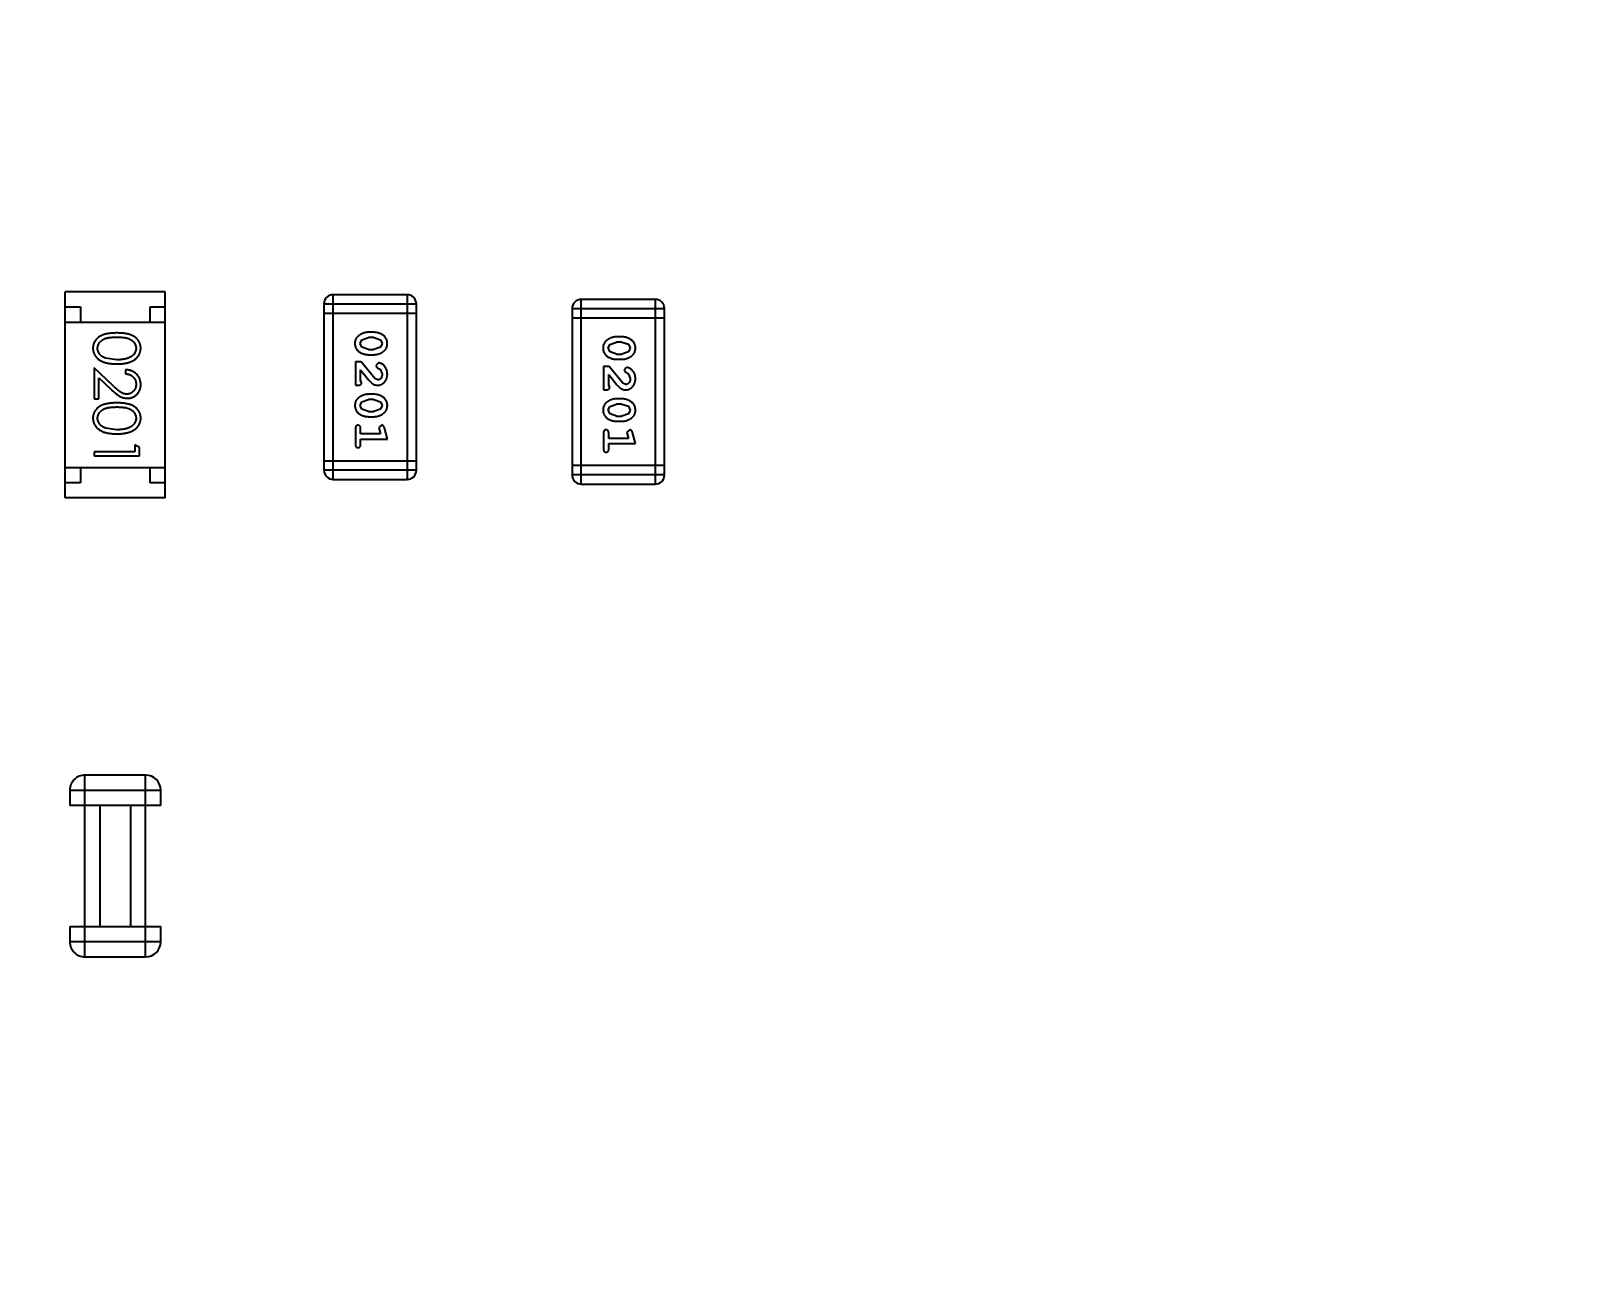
# Model space of a CAD drawing. Header units: millimetres. Extents: x -49 to 153, y -182 to -55.
# Drawn here: x 129.64 to 134.76, y -141.08 to -136.98 of the extents above; entities that cross this region are included whole.
import ezdxf

# ---------------------------------------------------------------- set-up
doc = ezdxf.new("R2010")
doc.units = ezdxf.units.MM
doc.header["$LTSCALE"] = 1.21
doc.header["$MEASUREMENT"] = 0
doc.header["$PDMODE"] = 3
doc.header["$PDSIZE"] = 0.3125
doc.layers.get('0').update_dxf_attribs({"linetype": 'CONTINUOUS'})
doc.layers.get('DEFPOINTS').update_dxf_attribs({"linetype": 'CONTINUOUS'})
doc.layers.add('Dim', color=3, linetype='CONTINUOUS', lineweight=25)
doc.styles.get("Standard").update_dxf_attribs({"font": 'txt', "width": 0.8})
doc.dimstyles.get("Standard").update_dxf_attribs({"dimtxt": 0.15625, "dimasz": 0.1875, "dimexe": 0.125, "dimexo": 0.0625, "dimgap": 0.09, "dimtad": 0, "dimtih": 1, "dimtoh": 1, "dimzin": 4, "dimdsep": 46, "dimtxsty": 'Standard', "dimblk": '_FILLED', "dimblk1": '_FILLED', "dimblk2": '_FILLED', "dimcen": 0.09, "dimazin": 1, "dimtp": 0.01, "dimtm": 0.01, "dimtfac": 1, "dimtofl": 0, "dimtmove": 0, "dimatfit": 3, "dimldrblk": '_FILLED', "dimfxl": 1, "dimtolj": 1, "dimtzin": 4, "dimarcsym": 0})

# ---------------------------------------------------------------- blocks, each defined once
blk = doc.blocks.new('_FILLED')
at = {"color": 0, "linetype": 'ByBlock'}
blk.add_solid([(0, 0), (-1, 0.1667), (-1, -0.1667)], dxfattribs=at)
blk = doc.blocks.new('*D78')
at = {"layer": 'DEFPOINTS', "color": 0}
for p in [(146.8002, -131.0672), (123.0081, -153.3778), (123.0081, -165.0068)]:
    blk.add_point(p, dxfattribs=at)
at = {"layer": 'Dim', "color": 0, "lineweight": -2}
for p, q in [((146.8002, -131.1297), (146.8002, -165.1318)), ((123.0081, -153.4403), (123.0081, -165.1318)), ((124.5081, -165.0068), (133.0142, -165.0068)), ((145.3002, -165.0068), (136.7942, -165.0068))]:
    blk.add_line(p, q, dxfattribs=at)
at = {"layer": 'Dim', "color": 0, "lineweight": -2, "xscale": 1.5, "yscale": 1.5, "zscale": 1.5, "rotation": 180}
blk.add_blockref('_FILLED', (123.0081, -165.0068), dxfattribs=at)
at = {"layer": 'Dim', "color": 0, "lineweight": -2, "xscale": 1.5, "yscale": 1.5, "zscale": 1.5}
blk.add_blockref('_FILLED', (146.8002, -165.0068), dxfattribs=at)
at = {"layer": 'Dim', "color": 0, "insert": (134.9042, -165.0068), "char_height": 1.5, "attachment_point": 5, "line_spacing_factor": 1.5}
blk.add_mtext('\\A1;23.8', dxfattribs=at)
blk = doc.blocks.new('*D80')
at = {"layer": 'DEFPOINTS', "color": 0}
for p in [(95.7094, -126.5744), (123.0081, -126.5744), (150.6978, -126.5744), (95.977, -134.8087), (104.0987, -139.2733)]:
    blk.add_point(p, dxfattribs=at)
at = {"layer": 'Dim', "color": 0, "lineweight": -2}
for p, q in [((95.6469, -126.5744), (94.6256, -126.5744)), ((104.0468, -139.3081), (99.4459, -142.398))]:
    blk.add_line(p, q, dxfattribs=at)
for start, end in [(183.04181, 193.91939), (199.96454, 210.84213)]:
    blk.add_arc((123.0081, -126.5744), 28.2575, start, end, dxfattribs=at)
at = {"layer": 'Dim', "color": 0, "lineweight": -2, "xscale": 1.5, "yscale": 1.5, "zscale": 1.5}
for p, rotation in [((94.7506, -126.5744), 91.52090279416298), ((99.5496, -142.3283), 302.3630280277945)]:
    blk.add_blockref('_FILLED', p, dxfattribs=dict(at, rotation=rotation))
at = {"layer": 'Dim', "color": 0, "insert": (95.977, -134.8087), "char_height": 1.5, "attachment_point": 5, "rotation": 286.942}
blk.add_mtext('\\A1;34%%d', dxfattribs=at)

msp = doc.modelspace()

# ---------------------------------------------------------------- linework, layer by layer
at = {"color": 6, "linetype": 'Continuous'}
for p, q in [((130.0819, -137.8404), (129.7519, -137.8404)), ((129.7519, -138.5204), (129.7519, -137.8404)), ((130.0819, -138.5204), (130.0819, -137.8404)), ((130.6053, -137.8807), (130.9101, -137.8807)), ((130.6053, -137.8807), (130.6054, -138.4294)), ((130.8797, -137.8502), (130.6358, -137.8502)), ((130.6359, -138.4598), (130.6358, -137.8502)), ((130.8797, -137.8502), (130.8797, -138.4598)), ((130.9102, -138.4293), (130.9101, -137.8807)), ((131.698, -137.8654), (131.4542, -137.8654)), ((131.4542, -138.475), (131.4542, -137.8654)), ((131.698, -137.8654), (131.6981, -138.475)), ((129.7519, -137.8904), (129.8019, -137.8904)), ((129.8019, -137.8904), (129.8019, -137.9404)), ((130.0319, -137.8904), (130.0819, -137.8904)), ((130.0319, -137.9404), (130.0319, -137.8904)), ((130.6053, -137.9112), (130.9101, -137.9112)), ((131.4237, -137.8959), (131.7285, -137.8958)), ((131.4237, -137.8959), (131.4238, -138.4445)), ((131.4237, -137.9263), (131.7285, -137.9263)), ((131.7286, -138.4445), (131.7285, -137.8958)), ((129.7519, -137.9404), (130.0819, -137.9404)), ((130.7698, -137.9741), (130.752, -137.9741)), ((130.7247, -138.0112), (130.73, -137.9991)), ((130.7305, -138.0235), (130.7247, -138.0112)), ((130.73, -137.9991), (130.7523, -137.9914)), ((130.7523, -138.0308), (130.7305, -138.0235)), ((130.7695, -137.9914), (130.7523, -137.9914)), ((130.7523, -138.0308), (130.7695, -138.0308)), ((130.7695, -137.9914), (130.7913, -137.9987)), ((130.7918, -138.0232), (130.7695, -138.0308)), ((130.7913, -137.9987), (130.7971, -138.011)), ((130.7971, -138.011), (130.7918, -138.0232)), ((131.5431, -138.0264), (131.5484, -138.0142)), ((131.5489, -138.0386), (131.5431, -138.0264)), ((131.5484, -138.0142), (131.5707, -138.0066)), ((131.5707, -138.0459), (131.5489, -138.0386)), ((131.5881, -137.9893), (131.5704, -137.9893)), ((131.5879, -138.0066), (131.5707, -138.0066)), ((131.5879, -138.0066), (131.6096, -138.0138)), ((131.6102, -138.0383), (131.5879, -138.0459)), ((131.6096, -138.0138), (131.6154, -138.0262)), ((131.6154, -138.0262), (131.6102, -138.0383)), ((129.9222, -138.0649), (129.8845, -138.0592)), ((130.7279, -138.0717), (130.709, -138.0717)), ((130.709, -138.0717), (130.709, -138.1487)), ((130.7728, -138.1267), (130.7279, -138.0717)), ((130.752, -138.0481), (130.7698, -138.0481)), ((130.7851, -138.0748), (130.7766, -138.0836)), ((130.7766, -138.0836), (130.7832, -138.0921)), ((131.5462, -138.0868), (131.5274, -138.0868)), ((131.5274, -138.0868), (131.5274, -138.1639)), ((131.5912, -138.1418), (131.5462, -138.0868)), ((131.5704, -138.0632), (131.5881, -138.0632)), ((131.5707, -138.0459), (131.5879, -138.0459)), ((131.6034, -138.0899), (131.595, -138.0988)), ((129.9093, -138.15), (129.8472, -138.0918)), ((129.8472, -138.0918), (129.8472, -138.1937)), ((129.8626, -138.1239), (129.9026, -138.1614)), ((129.8626, -138.1937), (129.8626, -138.1239)), ((129.951, -138.0976), (129.951, -138.111)), ((130.7263, -138.1346), (130.7263, -138.0984)), ((130.7263, -138.0984), (130.7533, -138.132)), ((130.7294, -138.1401), (130.7263, -138.1346)), ((130.7826, -138.1314), (130.7728, -138.1267)), ((130.7832, -138.0921), (130.7917, -138.0971)), ((130.7917, -138.0971), (130.7971, -138.1119)), ((131.5447, -138.1497), (131.5447, -138.1135)), ((131.5447, -138.1135), (131.5717, -138.1471)), ((131.6009, -138.1466), (131.5912, -138.1418)), ((131.595, -138.0988), (131.6016, -138.1072)), ((131.6016, -138.1072), (131.6101, -138.1122)), ((131.6101, -138.1122), (131.6155, -138.1271)), ((129.8472, -138.1937), (129.8626, -138.1937)), ((130.709, -138.1487), (130.7169, -138.1487)), ((130.7698, -138.1786), (130.752, -138.1786)), ((131.5274, -138.1639), (131.5352, -138.1639)), ((131.5478, -138.1552), (131.5447, -138.1497)), ((131.5882, -138.1938), (131.5704, -138.1938)), ((130.7247, -138.2157), (130.73, -138.2036)), ((130.7305, -138.228), (130.7247, -138.2157)), ((130.73, -138.2036), (130.7523, -138.1959)), ((130.7523, -138.2353), (130.7305, -138.228)), ((130.7695, -138.1959), (130.7523, -138.1959)), ((130.7523, -138.2353), (130.7695, -138.2353)), ((130.7695, -138.1959), (130.7913, -138.2032)), ((130.7918, -138.2277), (130.7695, -138.2353)), ((130.7913, -138.2032), (130.7971, -138.2156)), ((130.7971, -138.2156), (130.7918, -138.2277)), ((131.5431, -138.2309), (131.5484, -138.2187)), ((131.5489, -138.2432), (131.5431, -138.2309)), ((131.5484, -138.2187), (131.5707, -138.2111)), ((131.5707, -138.2504), (131.5489, -138.2432)), ((131.5879, -138.2111), (131.5707, -138.2111)), ((131.5879, -138.2111), (131.6097, -138.2183)), ((131.6102, -138.2428), (131.5879, -138.2504)), ((131.6097, -138.2183), (131.6155, -138.2307)), ((131.6155, -138.2307), (131.6102, -138.2428)), ((129.9222, -138.2956), (129.8845, -138.29)), ((130.709, -138.2919), (130.709, -138.3438)), ((130.7263, -138.3092), (130.7263, -138.2919)), ((130.752, -138.2526), (130.7698, -138.2526)), ((130.7953, -138.2809), (130.7861, -138.2888)), ((130.7861, -138.2888), (130.7871, -138.2942)), ((130.7871, -138.2942), (130.7913, -138.3092)), ((130.8144, -138.3265), (130.8045, -138.2899)), ((131.5704, -138.2677), (131.5882, -138.2677)), ((131.5707, -138.2504), (131.5879, -138.2504)), ((131.6137, -138.296), (131.6045, -138.3039)), ((129.9972, -138.3544), (129.9818, -138.3456)), ((129.9818, -138.3456), (129.9818, -138.3687)), ((130.7913, -138.3092), (130.7263, -138.3092)), ((130.7263, -138.3265), (130.8144, -138.3265)), ((130.7263, -138.3438), (130.7263, -138.3265)), ((131.5274, -138.307), (131.5274, -138.359)), ((131.5447, -138.3243), (131.5447, -138.307)), ((131.6096, -138.3243), (131.5447, -138.3243)), ((131.5447, -138.3416), (131.6328, -138.3416)), ((131.5447, -138.359), (131.5447, -138.3416)), ((131.6045, -138.3039), (131.6055, -138.3093)), ((131.6055, -138.3093), (131.6096, -138.3243)), ((131.6328, -138.3416), (131.6229, -138.3051)), ((129.9818, -138.3687), (129.8472, -138.3687)), ((129.8472, -138.3687), (129.8472, -138.3822)), ((129.8472, -138.3822), (129.9972, -138.3822)), ((129.9972, -138.3822), (129.9972, -138.3544)), ((129.7519, -138.4204), (130.0819, -138.4204)), ((129.8019, -138.4204), (129.8019, -138.4704)), ((130.0319, -138.4704), (130.0319, -138.4204)), ((130.9102, -138.3989), (130.6054, -138.3989)), ((130.9102, -138.4293), (130.6054, -138.4294)), ((131.7286, -138.414), (131.4238, -138.414)), ((131.7286, -138.4445), (131.4238, -138.4445)), ((129.8019, -138.4704), (129.7519, -138.4704)), ((130.0819, -138.4704), (130.0319, -138.4704)), ((130.6359, -138.4598), (130.8797, -138.4598)), ((131.4542, -138.475), (131.6981, -138.475)), ((130.0819, -138.5204), (129.7519, -138.5204)), ((130.0171, -139.4352), (129.8171, -139.4353)), ((129.8171, -140.0353), (129.8171, -139.4353)), ((130.0171, -140.0352), (130.0171, -139.4352)), ((129.7671, -139.4853), (130.0671, -139.4852)), ((129.7671, -139.4853), (129.7671, -139.5353)), ((130.0671, -139.5352), (130.0671, -139.4852)), ((130.0671, -139.5352), (129.7671, -139.5353)), ((129.8671, -139.9352), (129.8671, -139.5352)), ((129.9671, -139.5352), (129.9671, -139.9352)), ((129.7671, -139.9353), (130.0671, -139.9352)), ((129.7671, -139.9353), (129.7671, -139.9853)), ((130.0671, -139.9852), (130.0671, -139.9352)), ((130.0671, -139.9852), (129.7671, -139.9853)), ((129.8171, -140.0353), (130.0171, -140.0352))]:
    msp.add_line(p, q, dxfattribs=at)
at = {"color": 7, "linetype": 'Continuous'}
msp.add_arc((123.0081, -126.5744), 24.48, 100.97933, 79.01595, dxfattribs=at)
at = {"color": 6, "linetype": 'Continuous'}
for centre, radius, start, end in [((130.6358, -137.8807), 0.0305, 90.0045, 180.0045), ((130.8797, -137.8807), 0.0305, 0.0045, 90.0045), ((131.4542, -137.8959), 0.0305, 90.0045, 180.0045), ((131.698, -137.8958), 0.0305, 0.0045, 90.0045), ((130.6359, -138.4294), 0.0305, 180.0045, 270.0045), ((130.8797, -138.4293), 0.0305, 270.0045, 0.0045), ((131.4542, -138.4445), 0.0305, 180.0045, 270.0045), ((131.6981, -138.4445), 0.0305, 270.0045, 0.0045), ((129.8171, -139.4853), 0.05, 90.0045, 180.0045), ((130.0171, -139.4852), 0.05, 0.0045, 90.0045), ((129.8171, -139.9853), 0.05, 180.0045, 270.0045), ((130.0171, -139.9852), 0.05, 270.0045, 0.0045)]:
    msp.add_arc(centre, radius, start, end, dxfattribs=at)
for points, knots in [([(129.9221, -137.9764), (129.9197, -137.9764), (129.9151, -137.9765), (129.9083, -137.9768), (129.902, -137.9773), (129.896, -137.978), (129.8905, -137.9789), (129.8853, -137.9799), (129.8806, -137.9813), (129.8763, -137.9828), (129.8723, -137.9845), (129.8686, -137.9863), (129.8651, -137.9883), (129.8619, -137.9905), (129.8589, -137.9928), (129.8562, -137.9953), (129.8537, -137.998), (129.8515, -138.0007), (129.8496, -138.0037), (129.8479, -138.0067), (129.8465, -138.0098), (129.8454, -138.013), (129.8444, -138.0162), (129.8438, -138.0196), (129.8434, -138.023), (129.8433, -138.0254), (129.8433, -138.0266)], [0, 0, 0, 0, 0.068113, 0.132564, 0.193427, 0.250218, 0.303569, 0.353576, 0.400235, 0.443586, 0.484619, 0.524292, 0.56238, 0.599049, 0.63494, 0.669782, 0.704009, 0.737842, 0.771098, 0.803896, 0.836415, 0.868639, 0.900715, 0.933378, 0.966213, 1, 1, 1, 1]), ([(130.001, -138.0266), (130.001, -138.0254), (130.0009, -138.023), (130.0005, -138.0196), (129.9999, -138.0162), (129.9989, -138.0129), (129.9978, -138.0097), (129.9963, -138.0066), (129.9946, -138.0036), (129.9927, -138.0006), (129.9904, -137.9978), (129.988, -137.9951), (129.9853, -137.9927), (129.9823, -137.9903), (129.9791, -137.9882), (129.9757, -137.9862), (129.972, -137.9843), (129.968, -137.9827), (129.9637, -137.9812), (129.959, -137.9799), (129.9539, -137.9788), (129.9483, -137.9779), (129.9424, -137.9773), (129.936, -137.9768), (129.9292, -137.9765), (129.9245, -137.9764), (129.9221, -137.9764)], [0, 0, 0, 0, 0.033742, 0.066533, 0.099153, 0.13154, 0.164087, 0.196563, 0.229707, 0.263315, 0.297504, 0.331686, 0.366482, 0.4021, 0.438958, 0.476748, 0.515985, 0.556589, 0.599519, 0.645765, 0.695487, 0.748721, 0.805687, 0.866754, 0.931405, 1, 1, 1, 1]), ([(130.752, -137.9741), (130.7509, -137.9741), (130.7488, -137.9742), (130.7456, -137.9745), (130.7425, -137.975), (130.7394, -137.9757), (130.7364, -137.9765), (130.7334, -137.9777), (130.7304, -137.9789), (130.7275, -137.9804), (130.7248, -137.982), (130.7223, -137.9836), (130.72, -137.9853), (130.7178, -137.9869), (130.716, -137.9886), (130.7143, -137.9903), (130.7129, -137.992), (130.7113, -137.9944), (130.7097, -137.9976), (130.7084, -138.0018), (130.7075, -138.0063), (130.7075, -138.0095), (130.7074, -138.0112)], [0, 0, 0, 0, 0.049886, 0.09882, 0.148132, 0.19689, 0.246038, 0.295176, 0.345305, 0.395692, 0.445312, 0.491875, 0.535813, 0.577009, 0.616081, 0.652689, 0.687585, 0.720206, 0.785062, 0.85223, 0.923759, 1, 1, 1, 1]), ([(130.8144, -138.0109), (130.8143, -138.0095), (130.8143, -138.0067), (130.8136, -138.0026), (130.8124, -137.9988), (130.8109, -137.9952), (130.8088, -137.9919), (130.8063, -137.9888), (130.8033, -137.986), (130.7999, -137.9836), (130.7963, -137.9814), (130.7926, -137.9795), (130.7889, -137.9778), (130.7852, -137.9765), (130.7814, -137.9754), (130.7775, -137.9747), (130.7737, -137.9742), (130.7711, -137.9742), (130.7698, -137.9741)], [0, 0, 0, 0, 0.06692, 0.130834, 0.19258, 0.252759, 0.312631, 0.373411, 0.436359, 0.501894, 0.568244, 0.632472, 0.69556, 0.757163, 0.818592, 0.878885, 0.939235, 1, 1, 1, 1]), ([(129.8433, -138.0266), (129.8433, -138.0278), (129.8434, -138.0301), (129.8438, -138.0336), (129.8445, -138.0371), (129.8454, -138.0404), (129.8466, -138.0437), (129.848, -138.0469), (129.8498, -138.05), (129.8518, -138.053), (129.854, -138.0559), (129.8566, -138.0586), (129.8593, -138.0612), (129.8624, -138.0636), (129.8657, -138.0659), (129.8693, -138.0679), (129.8731, -138.0699), (129.8771, -138.0716), (129.8815, -138.0733), (129.8863, -138.0746), (129.8914, -138.0758), (129.8968, -138.0767), (129.9026, -138.0774), (129.9088, -138.078), (129.9153, -138.0783), (129.9198, -138.0783), (129.9221, -138.0783)], [0, 0, 0, 0, 0.033824, 0.067298, 0.10028, 0.133019, 0.165736, 0.198792, 0.232372, 0.266409, 0.301016, 0.336196, 0.371972, 0.408574, 0.446394, 0.485225, 0.525372, 0.567224, 0.611081, 0.65775, 0.70702, 0.759235, 0.814484, 0.873227, 0.934937, 1, 1, 1, 1]), ([(129.8587, -138.027), (129.8588, -138.0254), (129.8589, -138.0221), (129.8603, -138.0172), (129.8623, -138.0124), (129.8647, -138.0087), (129.867, -138.0058), (129.8689, -138.0038), (129.8711, -138.0019), (129.8734, -138.0001), (129.8759, -137.9985), (129.8786, -137.997), (129.8815, -137.9957), (129.8846, -137.9944), (129.888, -137.9933), (129.8918, -137.9924), (129.8959, -137.9916), (129.9005, -137.991), (129.9053, -137.9905), (129.9106, -137.9901), (129.9163, -137.9899), (129.9202, -137.9899), (129.9222, -137.9899)], [0, 0, 0, 0, 0.060034, 0.120278, 0.182348, 0.247919, 0.281641, 0.315701, 0.350322, 0.385703, 0.421819, 0.459196, 0.497866, 0.538301, 0.58121, 0.628183, 0.679403, 0.734699, 0.794074, 0.858416, 0.927049, 1, 1, 1, 1]), ([(129.8845, -138.0592), (129.8834, -138.0588), (129.8814, -138.058), (129.8784, -138.0567), (129.8757, -138.0553), (129.8732, -138.0537), (129.8709, -138.0519), (129.8687, -138.0501), (129.8668, -138.048), (129.8646, -138.0452), (129.8622, -138.0416), (129.8602, -138.0368), (129.8589, -138.032), (129.8588, -138.0287), (129.8587, -138.027)], [0, 0, 0, 0, 0.075949, 0.148549, 0.218996, 0.286119, 0.351826, 0.416074, 0.478265, 0.540325, 0.660405, 0.774606, 0.887187, 1, 1, 1, 1]), ([(129.9221, -138.0783), (129.9244, -138.0783), (129.9289, -138.0783), (129.9355, -138.078), (129.9417, -138.0774), (129.9475, -138.0767), (129.953, -138.0757), (129.9581, -138.0746), (129.9629, -138.0731), (129.9673, -138.0716), (129.9714, -138.0697), (129.9752, -138.0678), (129.9788, -138.0657), (129.9821, -138.0635), (129.9851, -138.061), (129.9879, -138.0585), (129.9904, -138.0558), (129.9926, -138.0529), (129.9946, -138.0499), (129.9963, -138.0468), (129.9978, -138.0436), (129.9989, -138.0404), (129.9999, -138.0371), (130.0005, -138.0336), (130.0009, -138.0301), (130.001, -138.0277), (130.001, -138.0266)], [0, 0, 0, 0, 0.065278, 0.127205, 0.186168, 0.241675, 0.294115, 0.343609, 0.390387, 0.434463, 0.476646, 0.517002, 0.555936, 0.593716, 0.630057, 0.665601, 0.700745, 0.734917, 0.768681, 0.802087, 0.834849, 0.867433, 0.900138, 0.932806, 0.966212, 1, 1, 1, 1]), ([(129.9222, -137.9899), (129.9242, -137.9899), (129.9281, -137.9899), (129.9337, -137.9901), (129.939, -137.9905), (129.9439, -137.991), (129.9485, -137.9916), (129.9526, -137.9924), (129.9563, -137.9933), (129.9598, -137.9944), (129.9629, -137.9957), (129.9658, -137.997), (129.9685, -137.9985), (129.971, -138.0002), (129.9733, -138.0019), (129.9754, -138.0038), (129.9774, -138.0058), (129.9796, -138.0087), (129.982, -138.0124), (129.9841, -138.0171), (129.9854, -138.022), (129.9855, -138.0253), (129.9856, -138.027)], [0, 0, 0, 0, 0.073302, 0.142286, 0.206253, 0.266017, 0.321612, 0.372532, 0.419497, 0.462398, 0.502825, 0.541489, 0.579034, 0.615143, 0.650298, 0.684912, 0.718701, 0.752189, 0.817245, 0.879117, 0.939613, 1, 1, 1, 1]), ([(129.9856, -138.027), (129.9855, -138.0286), (129.9854, -138.0319), (129.9841, -138.0368), (129.982, -138.0414), (129.9796, -138.0452), (129.9774, -138.0481), (129.9753, -138.0501), (129.9731, -138.0521), (129.9706, -138.0539), (129.9679, -138.0556), (129.965, -138.0571), (129.9618, -138.0586), (129.9584, -138.0599), (129.9547, -138.061), (129.9508, -138.0621), (129.9466, -138.0629), (129.9422, -138.0637), (129.9376, -138.0642), (129.9327, -138.0646), (129.9275, -138.0648), (129.924, -138.0648), (129.9222, -138.0649)], [0, 0, 0, 0, 0.059689, 0.119507, 0.181075, 0.246162, 0.279894, 0.314468, 0.350403, 0.387474, 0.426147, 0.466624, 0.508745, 0.553328, 0.600058, 0.649177, 0.700552, 0.754894, 0.811825, 0.871514, 0.934319, 1, 1, 1, 1]), ([(130.7074, -138.0112), (130.7074, -138.0126), (130.7075, -138.0154), (130.7082, -138.0195), (130.7093, -138.0234), (130.7109, -138.0269), (130.713, -138.0303), (130.7155, -138.0333), (130.7184, -138.0361), (130.7218, -138.0386), (130.7254, -138.0408), (130.7291, -138.0427), (130.7328, -138.0444), (130.7366, -138.0457), (130.7404, -138.0468), (130.7442, -138.0475), (130.7481, -138.048), (130.7507, -138.048), (130.752, -138.0481)], [0, 0, 0, 0, 0.067217, 0.131051, 0.19272, 0.252824, 0.312745, 0.373449, 0.436041, 0.501494, 0.567761, 0.632087, 0.695096, 0.757109, 0.817993, 0.878657, 0.939311, 1, 1, 1, 1]), ([(130.7698, -138.0481), (130.7708, -138.048), (130.773, -138.048), (130.7762, -138.0477), (130.7793, -138.0472), (130.7824, -138.0465), (130.7855, -138.0456), (130.7885, -138.0445), (130.7914, -138.0432), (130.7943, -138.0417), (130.7971, -138.0401), (130.7996, -138.0384), (130.8019, -138.0368), (130.804, -138.0351), (130.8059, -138.0334), (130.8075, -138.0317), (130.809, -138.03), (130.8105, -138.0276), (130.8121, -138.0244), (130.8134, -138.0203), (130.8142, -138.0157), (130.8143, -138.0126), (130.8144, -138.0109)], [0, 0, 0, 0, 0.049855, 0.099516, 0.148482, 0.19758, 0.246804, 0.296268, 0.346517, 0.397047, 0.446826, 0.49336, 0.537801, 0.579207, 0.617974, 0.654833, 0.689171, 0.722088, 0.786392, 0.853518, 0.924186, 1, 1, 1, 1]), ([(131.5704, -137.9893), (131.5693, -137.9893), (131.5672, -137.9893), (131.564, -137.9896), (131.5609, -137.9901), (131.5578, -137.9908), (131.5547, -137.9917), (131.5518, -137.9928), (131.5488, -137.9941), (131.5459, -137.9955), (131.5432, -137.9971), (131.5406, -137.9987), (131.5383, -138.0004), (131.5362, -138.002), (131.5344, -138.0037), (131.5327, -138.0054), (131.5313, -138.0072), (131.5297, -138.0095), (131.5281, -138.0127), (131.5267, -138.0169), (131.5259, -138.0215), (131.5258, -138.0247), (131.5258, -138.0263)], [0, 0, 0, 0, 0.049886, 0.09882, 0.148132, 0.19689, 0.246038, 0.295176, 0.345305, 0.395692, 0.445312, 0.491875, 0.535813, 0.577009, 0.616081, 0.652689, 0.687585, 0.720206, 0.785062, 0.85223, 0.923759, 1, 1, 1, 1]), ([(131.5258, -138.0263), (131.5258, -138.0277), (131.5259, -138.0306), (131.5266, -138.0347), (131.5277, -138.0385), (131.5293, -138.0421), (131.5313, -138.0454), (131.5339, -138.0484), (131.5368, -138.0512), (131.5402, -138.0537), (131.5438, -138.0559), (131.5475, -138.0578), (131.5512, -138.0595), (131.5549, -138.0609), (131.5588, -138.0619), (131.5626, -138.0627), (131.5665, -138.0631), (131.5691, -138.0632), (131.5704, -138.0632)], [0, 0, 0, 0, 0.067217, 0.131051, 0.19272, 0.252824, 0.312745, 0.373449, 0.436041, 0.501494, 0.567761, 0.632087, 0.695096, 0.757109, 0.817993, 0.878657, 0.939311, 1, 1, 1, 1]), ([(131.6328, -138.0261), (131.6327, -138.0246), (131.6326, -138.0218), (131.6319, -138.0177), (131.6308, -138.0139), (131.6292, -138.0103), (131.6272, -138.007), (131.6246, -138.004), (131.6217, -138.0012), (131.6183, -137.9987), (131.6147, -137.9965), (131.611, -137.9946), (131.6073, -137.9929), (131.6035, -137.9916), (131.5998, -137.9905), (131.5959, -137.9898), (131.592, -137.9893), (131.5894, -137.9893), (131.5881, -137.9893)], [0, 0, 0, 0, 0.06692, 0.130834, 0.19258, 0.252759, 0.312631, 0.373411, 0.436359, 0.501894, 0.568244, 0.632472, 0.69556, 0.757163, 0.818592, 0.878885, 0.939235, 1, 1, 1, 1]), ([(131.5881, -138.0632), (131.5892, -138.0632), (131.5914, -138.0631), (131.5946, -138.0628), (131.5977, -138.0623), (131.6008, -138.0616), (131.6038, -138.0607), (131.6069, -138.0596), (131.6098, -138.0583), (131.6127, -138.0568), (131.6154, -138.0552), (131.618, -138.0536), (131.6203, -138.0519), (131.6224, -138.0503), (131.6243, -138.0485), (131.6259, -138.0468), (131.6273, -138.0451), (131.6289, -138.0427), (131.6305, -138.0396), (131.6318, -138.0354), (131.6326, -138.0308), (131.6327, -138.0277), (131.6328, -138.0261)], [0, 0, 0, 0, 0.049855, 0.099516, 0.148482, 0.19758, 0.246804, 0.296268, 0.346517, 0.397047, 0.446826, 0.49336, 0.537801, 0.579207, 0.617974, 0.654833, 0.689171, 0.722088, 0.786392, 0.853518, 0.924186, 1, 1, 1, 1]), ([(130.8144, -138.1121), (130.8143, -138.1104), (130.8142, -138.107), (130.8134, -138.1021), (130.8119, -138.0973), (130.8099, -138.0928), (130.8075, -138.0887), (130.8046, -138.085), (130.8014, -138.0819), (130.7978, -138.0794), (130.7943, -138.0774), (130.7909, -138.076), (130.7879, -138.075), (130.786, -138.0749), (130.7851, -138.0748)], [0, 0, 0, 0, 0.098286, 0.193983, 0.289056, 0.384352, 0.477435, 0.566197, 0.652355, 0.737986, 0.818188, 0.887401, 0.94802, 1, 1, 1, 1]), ([(131.6328, -138.1272), (131.6327, -138.1255), (131.6326, -138.1221), (131.6317, -138.1172), (131.6303, -138.1125), (131.6283, -138.108), (131.6259, -138.1038), (131.623, -138.1002), (131.6198, -138.097), (131.6162, -138.0945), (131.6126, -138.0926), (131.6093, -138.0911), (131.6063, -138.0902), (131.6043, -138.09), (131.6034, -138.0899)], [0, 0, 0, 0, 0.098286, 0.193983, 0.289056, 0.384352, 0.477435, 0.566197, 0.652355, 0.737986, 0.818188, 0.887401, 0.94802, 1, 1, 1, 1]), ([(130.001, -138.1465), (130.001, -138.1448), (130.0009, -138.1415), (130.0002, -138.1367), (129.9991, -138.1321), (129.9976, -138.1276), (129.9956, -138.1234), (129.9932, -138.1194), (129.9903, -138.1156), (129.987, -138.112), (129.9834, -138.1088), (129.9795, -138.1059), (129.9753, -138.1034), (129.9709, -138.1014), (129.9663, -138.0998), (129.9614, -138.0986), (129.9563, -138.0978), (129.9528, -138.0976), (129.951, -138.0976)], [0, 0, 0, 0, 0.06445, 0.126725, 0.187421, 0.247417, 0.306749, 0.366595, 0.427749, 0.490235, 0.553031, 0.614805, 0.676505, 0.738096, 0.801021, 0.864897, 0.931209, 1, 1, 1, 1]), ([(129.951, -138.111), (129.9524, -138.1111), (129.955, -138.1114), (129.9587, -138.1121), (129.9623, -138.1131), (129.9656, -138.1143), (129.9687, -138.1158), (129.9716, -138.1176), (129.9742, -138.1196), (129.9766, -138.1218), (129.9787, -138.1243), (129.9806, -138.1269), (129.9821, -138.1297), (129.9834, -138.1326), (129.9844, -138.1357), (129.9851, -138.1389), (129.9855, -138.1423), (129.9856, -138.1446), (129.9856, -138.1458)], [0, 0, 0, 0, 0.073648, 0.143686, 0.210962, 0.275557, 0.338064, 0.399311, 0.4594, 0.51934, 0.579024, 0.637809, 0.695959, 0.754122, 0.813113, 0.873453, 0.935561, 1, 1, 1, 1]), ([(130.7169, -138.1487), (130.7179, -138.1487), (130.7199, -138.1487), (130.7226, -138.1482), (130.7249, -138.1476), (130.7266, -138.1465), (130.7279, -138.1452), (130.7288, -138.1437), (130.7294, -138.142), (130.7294, -138.1407), (130.7294, -138.1401)], [0, 0, 0, 0, 0.1844, 0.34094, 0.473574, 0.586824, 0.690029, 0.789175, 0.890445, 1, 1, 1, 1]), ([(130.7533, -138.132), (130.7541, -138.1329), (130.7556, -138.1346), (130.7578, -138.1369), (130.7599, -138.139), (130.7619, -138.1409), (130.7638, -138.1425), (130.7655, -138.1439), (130.7672, -138.145), (130.7692, -138.1461), (130.7718, -138.1472), (130.775, -138.1481), (130.7783, -138.1487), (130.7805, -138.1487), (130.7816, -138.1487)], [0, 0, 0, 0, 0.103002, 0.197728, 0.285279, 0.365235, 0.437224, 0.502446, 0.560545, 0.611446, 0.707576, 0.80349, 0.900532, 1, 1, 1, 1]), ([(130.7816, -138.1487), (130.7827, -138.1487), (130.7849, -138.1486), (130.7882, -138.1482), (130.7913, -138.1473), (130.7943, -138.1462), (130.7971, -138.1447), (130.7998, -138.143), (130.8024, -138.1409), (130.8048, -138.1385), (130.8071, -138.1358), (130.8091, -138.133), (130.8107, -138.1299), (130.8121, -138.1267), (130.8131, -138.1233), (130.8139, -138.1197), (130.8143, -138.116), (130.8144, -138.1134), (130.8144, -138.1121)], [0, 0, 0, 0, 0.060981, 0.120256, 0.178148, 0.236115, 0.293993, 0.352864, 0.413358, 0.476056, 0.539296, 0.602396, 0.665116, 0.728325, 0.792919, 0.859317, 0.928302, 1, 1, 1, 1]), ([(130.7971, -138.1119), (130.797, -138.1134), (130.797, -138.116), (130.7961, -138.1199), (130.7947, -138.1232), (130.7928, -138.1261), (130.7905, -138.1284), (130.7881, -138.1302), (130.7854, -138.1312), (130.7835, -138.1314), (130.7826, -138.1314)], [0, 0, 0, 0, 0.156344, 0.299348, 0.4327, 0.561, 0.682299, 0.791883, 0.89611, 1, 1, 1, 1]), ([(131.6, -138.1639), (131.6011, -138.1638), (131.6033, -138.1638), (131.6066, -138.1633), (131.6097, -138.1625), (131.6126, -138.1614), (131.6155, -138.1599), (131.6182, -138.1581), (131.6208, -138.156), (131.6232, -138.1536), (131.6255, -138.151), (131.6274, -138.1481), (131.6291, -138.1451), (131.6305, -138.1418), (131.6315, -138.1384), (131.6322, -138.1349), (131.6327, -138.1311), (131.6327, -138.1285), (131.6328, -138.1272)], [0, 0, 0, 0, 0.060981, 0.120256, 0.178148, 0.236115, 0.293993, 0.352864, 0.413358, 0.476056, 0.539296, 0.602396, 0.665116, 0.728325, 0.792919, 0.859317, 0.928302, 1, 1, 1, 1]), ([(131.6155, -138.1271), (131.6154, -138.1285), (131.6153, -138.1312), (131.6145, -138.135), (131.6131, -138.1384), (131.6112, -138.1413), (131.6089, -138.1436), (131.6064, -138.1453), (131.6037, -138.1464), (131.6019, -138.1465), (131.6009, -138.1466)], [0, 0, 0, 0, 0.156344, 0.299348, 0.4327, 0.561, 0.682299, 0.791883, 0.89611, 1, 1, 1, 1]), ([(129.9026, -138.1614), (129.9042, -138.1629), (129.9071, -138.1657), (129.9115, -138.1696), (129.9156, -138.1732), (129.9195, -138.1764), (129.9231, -138.1792), (129.9265, -138.1817), (129.9296, -138.1838), (129.9335, -138.1861), (129.9382, -138.1884), (129.9441, -138.1903), (129.9502, -138.1916), (129.9543, -138.1917), (129.9564, -138.1918)], [0, 0, 0, 0, 0.09953, 0.192079, 0.277712, 0.357454, 0.429648, 0.495771, 0.555538, 0.608657, 0.707578, 0.804328, 0.901298, 1, 1, 1, 1]), ([(129.9552, -138.1783), (129.9536, -138.1783), (129.9504, -138.1781), (129.9456, -138.1771), (129.9409, -138.1754), (129.9371, -138.1734), (129.934, -138.1714), (129.9313, -138.1695), (129.9284, -138.1671), (129.9251, -138.1645), (129.9216, -138.1614), (129.9177, -138.158), (129.9136, -138.1541), (129.9107, -138.1514), (129.9093, -138.15)], [0, 0, 0, 0, 0.088014, 0.174976, 0.2638, 0.355443, 0.406413, 0.465519, 0.533076, 0.609353, 0.693899, 0.787171, 0.889197, 1, 1, 1, 1]), ([(129.9856, -138.1458), (129.9856, -138.1469), (129.9855, -138.1491), (129.9851, -138.1523), (129.9844, -138.1554), (129.9834, -138.1584), (129.9822, -138.1612), (129.9806, -138.164), (129.9788, -138.1665), (129.9767, -138.1689), (129.9744, -138.1711), (129.972, -138.173), (129.9695, -138.1747), (129.9668, -138.176), (129.9641, -138.1771), (129.9612, -138.1778), (129.9583, -138.1782), (129.9563, -138.1783), (129.9552, -138.1783)], [0, 0, 0, 0, 0.068027, 0.133505, 0.19695, 0.26027, 0.322741, 0.384982, 0.448465, 0.513424, 0.578224, 0.640011, 0.700094, 0.760067, 0.819012, 0.877878, 0.938035, 1, 1, 1, 1]), ([(129.9564, -138.1918), (129.9579, -138.1917), (129.9608, -138.1917), (129.9651, -138.1911), (129.9693, -138.1901), (129.9733, -138.1887), (129.9772, -138.1869), (129.9809, -138.1848), (129.9844, -138.1822), (129.9878, -138.1793), (129.9909, -138.1761), (129.9936, -138.1725), (129.9959, -138.1688), (129.9978, -138.1648), (129.9992, -138.1606), (130.0003, -138.1561), (130.0009, -138.1514), (130.001, -138.1481), (130.001, -138.1465)], [0, 0, 0, 0, 0.06271, 0.123347, 0.183401, 0.242828, 0.302097, 0.36242, 0.423725, 0.487032, 0.550491, 0.612709, 0.674265, 0.73617, 0.799211, 0.863483, 0.930525, 1, 1, 1, 1]), ([(130.752, -138.1786), (130.751, -138.1787), (130.7488, -138.1787), (130.7457, -138.179), (130.7425, -138.1795), (130.7394, -138.1802), (130.7364, -138.181), (130.7334, -138.1822), (130.7304, -138.1834), (130.7276, -138.1849), (130.7248, -138.1865), (130.7223, -138.1881), (130.72, -138.1898), (130.7179, -138.1914), (130.716, -138.1931), (130.7143, -138.1948), (130.7129, -138.1965), (130.7113, -138.1989), (130.7097, -138.2021), (130.7084, -138.2063), (130.7076, -138.2109), (130.7075, -138.214), (130.7074, -138.2157)], [0, 0, 0, 0, 0.049886, 0.09882, 0.148132, 0.19689, 0.246038, 0.295176, 0.345305, 0.395692, 0.445312, 0.491875, 0.535813, 0.577009, 0.616081, 0.652689, 0.687585, 0.720206, 0.785062, 0.85223, 0.923759, 1, 1, 1, 1]), ([(130.8144, -138.2154), (130.8144, -138.214), (130.8143, -138.2112), (130.8136, -138.2071), (130.8124, -138.2033), (130.8109, -138.1997), (130.8088, -138.1964), (130.8063, -138.1933), (130.8033, -138.1905), (130.7999, -138.1881), (130.7963, -138.1859), (130.7927, -138.184), (130.789, -138.1823), (130.7852, -138.181), (130.7814, -138.1799), (130.7776, -138.1792), (130.7737, -138.1787), (130.7711, -138.1787), (130.7698, -138.1786)], [0, 0, 0, 0, 0.06692, 0.130834, 0.19258, 0.252759, 0.312631, 0.373411, 0.436359, 0.501894, 0.568244, 0.632472, 0.69556, 0.757163, 0.818592, 0.878885, 0.939235, 1, 1, 1, 1]), ([(131.5704, -138.1938), (131.5693, -138.1938), (131.5672, -138.1938), (131.564, -138.1941), (131.5609, -138.1946), (131.5578, -138.1953), (131.5548, -138.1962), (131.5518, -138.1973), (131.5488, -138.1986), (131.5459, -138.2001), (131.5432, -138.2016), (131.5406, -138.2033), (131.5383, -138.2049), (131.5362, -138.2065), (131.5344, -138.2082), (131.5327, -138.2099), (131.5313, -138.2117), (131.5297, -138.214), (131.5281, -138.2172), (131.5268, -138.2214), (131.5259, -138.226), (131.5258, -138.2292), (131.5258, -138.2308)], [0, 0, 0, 0, 0.049886, 0.09882, 0.148132, 0.19689, 0.246038, 0.295176, 0.345305, 0.395692, 0.445312, 0.491875, 0.535813, 0.577009, 0.616081, 0.652689, 0.687585, 0.720206, 0.785062, 0.85223, 0.923759, 1, 1, 1, 1]), ([(131.5352, -138.1639), (131.5363, -138.1639), (131.5383, -138.1638), (131.541, -138.1634), (131.5432, -138.1627), (131.545, -138.1616), (131.5463, -138.1603), (131.5472, -138.1588), (131.5477, -138.1571), (131.5478, -138.1559), (131.5478, -138.1552)], [0, 0, 0, 0, 0.1844, 0.34094, 0.473574, 0.586824, 0.690029, 0.789175, 0.890445, 1, 1, 1, 1]), ([(131.5717, -138.1471), (131.5725, -138.148), (131.574, -138.1497), (131.5762, -138.1521), (131.5783, -138.1542), (131.5803, -138.156), (131.5822, -138.1577), (131.5839, -138.159), (131.5856, -138.1601), (131.5876, -138.1612), (131.5902, -138.1623), (131.5933, -138.1632), (131.5966, -138.1638), (131.5989, -138.1638), (131.6, -138.1639)], [0, 0, 0, 0, 0.103002, 0.197728, 0.285279, 0.365235, 0.437224, 0.502446, 0.560545, 0.611446, 0.707576, 0.80349, 0.900532, 1, 1, 1, 1]), ([(131.6328, -138.2306), (131.6327, -138.2291), (131.6327, -138.2263), (131.6319, -138.2222), (131.6308, -138.2184), (131.6292, -138.2148), (131.6272, -138.2115), (131.6247, -138.2085), (131.6217, -138.2057), (131.6183, -138.2032), (131.6147, -138.201), (131.611, -138.1991), (131.6073, -138.1974), (131.6036, -138.1961), (131.5998, -138.195), (131.5959, -138.1943), (131.5921, -138.1939), (131.5895, -138.1938), (131.5882, -138.1938)], [0, 0, 0, 0, 0.06692, 0.130834, 0.19258, 0.252759, 0.312631, 0.373411, 0.436359, 0.501894, 0.568244, 0.632472, 0.69556, 0.757163, 0.818592, 0.878885, 0.939235, 1, 1, 1, 1]), ([(129.9221, -138.2072), (129.9197, -138.2072), (129.9151, -138.2072), (129.9083, -138.2075), (129.902, -138.208), (129.896, -138.2087), (129.8905, -138.2096), (129.8853, -138.2107), (129.8806, -138.212), (129.8763, -138.2135), (129.8723, -138.2152), (129.8686, -138.2171), (129.8651, -138.2191), (129.8619, -138.2213), (129.8589, -138.2236), (129.8562, -138.2261), (129.8538, -138.2287), (129.8516, -138.2315), (129.8496, -138.2344), (129.848, -138.2374), (129.8465, -138.2405), (129.8454, -138.2437), (129.8445, -138.247), (129.8438, -138.2504), (129.8434, -138.2538), (129.8434, -138.2562), (129.8433, -138.2573)], [0, 0, 0, 0, 0.068113, 0.132564, 0.193427, 0.250218, 0.303569, 0.353576, 0.400235, 0.443586, 0.484619, 0.524292, 0.56238, 0.599049, 0.63494, 0.669782, 0.704009, 0.737842, 0.771098, 0.803896, 0.836415, 0.868639, 0.900715, 0.933378, 0.966213, 1, 1, 1, 1]), ([(129.8587, -138.2578), (129.8588, -138.2561), (129.859, -138.2528), (129.8603, -138.248), (129.8623, -138.2432), (129.8647, -138.2395), (129.867, -138.2366), (129.8689, -138.2345), (129.8711, -138.2327), (129.8734, -138.2309), (129.8759, -138.2292), (129.8786, -138.2278), (129.8815, -138.2264), (129.8846, -138.2252), (129.888, -138.2241), (129.8918, -138.2232), (129.896, -138.2224), (129.9005, -138.2217), (129.9054, -138.2213), (129.9106, -138.2209), (129.9163, -138.2207), (129.9202, -138.2206), (129.9222, -138.2206)], [0, 0, 0, 0, 0.060034, 0.120278, 0.182348, 0.247919, 0.281641, 0.315701, 0.350322, 0.385703, 0.421819, 0.459196, 0.497866, 0.538301, 0.58121, 0.628183, 0.679403, 0.734699, 0.794074, 0.858416, 0.927049, 1, 1, 1, 1]), ([(130.001, -138.2573), (130.001, -138.2561), (130.001, -138.2538), (130.0006, -138.2504), (129.9999, -138.247), (129.999, -138.2437), (129.9978, -138.2405), (129.9963, -138.2374), (129.9946, -138.2343), (129.9927, -138.2314), (129.9904, -138.2286), (129.988, -138.2259), (129.9853, -138.2234), (129.9823, -138.2211), (129.9791, -138.219), (129.9757, -138.2169), (129.972, -138.2151), (129.968, -138.2134), (129.9637, -138.212), (129.959, -138.2107), (129.9539, -138.2096), (129.9483, -138.2087), (129.9424, -138.208), (129.936, -138.2075), (129.9292, -138.2072), (129.9245, -138.2072), (129.9221, -138.2072)], [0, 0, 0, 0, 0.033742, 0.066533, 0.099153, 0.13154, 0.164087, 0.196563, 0.229707, 0.263315, 0.297504, 0.331686, 0.366482, 0.4021, 0.438958, 0.476748, 0.515985, 0.556589, 0.599519, 0.645765, 0.695487, 0.748721, 0.805687, 0.866754, 0.931405, 1, 1, 1, 1]), ([(129.9222, -138.2206), (129.9242, -138.2206), (129.9281, -138.2207), (129.9338, -138.2209), (129.939, -138.2213), (129.9439, -138.2218), (129.9485, -138.2224), (129.9526, -138.2232), (129.9564, -138.2241), (129.9598, -138.2252), (129.9629, -138.2264), (129.9658, -138.2278), (129.9685, -138.2293), (129.971, -138.2309), (129.9733, -138.2327), (129.9755, -138.2346), (129.9774, -138.2366), (129.9797, -138.2394), (129.982, -138.2432), (129.9841, -138.2479), (129.9854, -138.2528), (129.9856, -138.2561), (129.9856, -138.2578)], [0, 0, 0, 0, 0.073302, 0.142286, 0.206253, 0.266017, 0.321612, 0.372532, 0.419497, 0.462398, 0.502825, 0.541489, 0.579034, 0.615143, 0.650298, 0.684912, 0.718701, 0.752189, 0.817245, 0.879117, 0.939613, 1, 1, 1, 1]), ([(130.7074, -138.2157), (130.7075, -138.2171), (130.7075, -138.2199), (130.7082, -138.224), (130.7094, -138.2279), (130.711, -138.2314), (130.713, -138.2348), (130.7155, -138.2378), (130.7184, -138.2406), (130.7218, -138.2431), (130.7254, -138.2453), (130.7291, -138.2472), (130.7328, -138.2489), (130.7366, -138.2502), (130.7404, -138.2513), (130.7442, -138.252), (130.7481, -138.2525), (130.7507, -138.2525), (130.752, -138.2526)], [0, 0, 0, 0, 0.067217, 0.131051, 0.19272, 0.252824, 0.312745, 0.373449, 0.436041, 0.501494, 0.567761, 0.632087, 0.695096, 0.757109, 0.817993, 0.878657, 0.939311, 1, 1, 1, 1]), ([(130.7698, -138.2526), (130.7709, -138.2526), (130.773, -138.2525), (130.7762, -138.2522), (130.7793, -138.2517), (130.7824, -138.251), (130.7855, -138.2501), (130.7885, -138.249), (130.7915, -138.2477), (130.7943, -138.2462), (130.7971, -138.2446), (130.7996, -138.243), (130.8019, -138.2413), (130.8041, -138.2396), (130.8059, -138.2379), (130.8075, -138.2362), (130.809, -138.2345), (130.8105, -138.2321), (130.8121, -138.2289), (130.8135, -138.2248), (130.8142, -138.2202), (130.8143, -138.2171), (130.8144, -138.2154)], [0, 0, 0, 0, 0.049855, 0.099516, 0.148482, 0.19758, 0.246804, 0.296268, 0.346517, 0.397047, 0.446826, 0.49336, 0.537801, 0.579207, 0.617974, 0.654833, 0.689171, 0.722088, 0.786392, 0.853518, 0.924186, 1, 1, 1, 1]), ([(131.5258, -138.2308), (131.5258, -138.2323), (131.5259, -138.2351), (131.5266, -138.2392), (131.5277, -138.243), (131.5293, -138.2466), (131.5314, -138.2499), (131.5339, -138.2529), (131.5368, -138.2558), (131.5402, -138.2582), (131.5438, -138.2604), (131.5475, -138.2624), (131.5512, -138.264), (131.555, -138.2654), (131.5588, -138.2664), (131.5626, -138.2672), (131.5665, -138.2676), (131.5691, -138.2677), (131.5704, -138.2677)], [0, 0, 0, 0, 0.067217, 0.131051, 0.19272, 0.252824, 0.312745, 0.373449, 0.436041, 0.501494, 0.567761, 0.632087, 0.695096, 0.757109, 0.817993, 0.878657, 0.939311, 1, 1, 1, 1]), ([(131.5882, -138.2677), (131.5892, -138.2677), (131.5914, -138.2676), (131.5946, -138.2674), (131.5977, -138.2668), (131.6008, -138.2661), (131.6039, -138.2652), (131.6069, -138.2641), (131.6098, -138.2628), (131.6127, -138.2613), (131.6154, -138.2597), (131.618, -138.2581), (131.6203, -138.2564), (131.6224, -138.2548), (131.6243, -138.253), (131.6259, -138.2513), (131.6274, -138.2496), (131.6289, -138.2472), (131.6305, -138.2441), (131.6318, -138.2399), (131.6326, -138.2354), (131.6327, -138.2322), (131.6328, -138.2306)], [0, 0, 0, 0, 0.049855, 0.099516, 0.148482, 0.19758, 0.246804, 0.296268, 0.346517, 0.397047, 0.446826, 0.49336, 0.537801, 0.579207, 0.617974, 0.654833, 0.689171, 0.722088, 0.786392, 0.853518, 0.924186, 1, 1, 1, 1]), ([(129.8433, -138.2573), (129.8434, -138.2585), (129.8434, -138.2609), (129.8438, -138.2644), (129.8445, -138.2679), (129.8454, -138.2712), (129.8466, -138.2745), (129.8481, -138.2777), (129.8498, -138.2807), (129.8518, -138.2838), (129.8541, -138.2867), (129.8566, -138.2894), (129.8594, -138.292), (129.8624, -138.2944), (129.8657, -138.2966), (129.8693, -138.2987), (129.8731, -138.3006), (129.8772, -138.3024), (129.8815, -138.304), (129.8863, -138.3053), (129.8914, -138.3065), (129.8968, -138.3075), (129.9027, -138.3082), (129.9088, -138.3087), (129.9154, -138.309), (129.9198, -138.3091), (129.9221, -138.3091)], [0, 0, 0, 0, 0.033824, 0.067298, 0.10028, 0.133019, 0.165736, 0.198792, 0.232372, 0.266409, 0.301016, 0.336196, 0.371972, 0.408574, 0.446394, 0.485225, 0.525372, 0.567224, 0.611081, 0.65775, 0.70702, 0.759235, 0.814484, 0.873227, 0.934937, 1, 1, 1, 1]), ([(129.8845, -138.29), (129.8834, -138.2896), (129.8814, -138.2888), (129.8784, -138.2875), (129.8757, -138.286), (129.8732, -138.2844), (129.8709, -138.2827), (129.8687, -138.2808), (129.8668, -138.2788), (129.8646, -138.276), (129.8622, -138.2723), (129.8602, -138.2676), (129.8589, -138.2628), (129.8588, -138.2594), (129.8587, -138.2578)], [0, 0, 0, 0, 0.075949, 0.148549, 0.218996, 0.286119, 0.351826, 0.416074, 0.478265, 0.540325, 0.660405, 0.774606, 0.887187, 1, 1, 1, 1]), ([(129.9221, -138.3091), (129.9244, -138.3091), (129.9289, -138.309), (129.9355, -138.3087), (129.9417, -138.3082), (129.9475, -138.3074), (129.953, -138.3065), (129.9581, -138.3053), (129.9629, -138.3039), (129.9673, -138.3023), (129.9714, -138.3005), (129.9752, -138.2986), (129.9788, -138.2965), (129.9821, -138.2942), (129.9851, -138.2918), (129.9879, -138.2893), (129.9904, -138.2865), (129.9926, -138.2837), (129.9946, -138.2807), (129.9963, -138.2776), (129.9978, -138.2744), (129.999, -138.2712), (129.9999, -138.2678), (130.0006, -138.2644), (130.001, -138.2609), (130.001, -138.2585), (130.001, -138.2573)], [0, 0, 0, 0, 0.065278, 0.127205, 0.186168, 0.241675, 0.294115, 0.343609, 0.390387, 0.434463, 0.476646, 0.517002, 0.555936, 0.593716, 0.630057, 0.665601, 0.700745, 0.734917, 0.768681, 0.802087, 0.834849, 0.867433, 0.900138, 0.932806, 0.966212, 1, 1, 1, 1]), ([(129.9856, -138.2578), (129.9856, -138.2594), (129.9854, -138.2627), (129.9841, -138.2675), (129.982, -138.2722), (129.9797, -138.276), (129.9774, -138.2788), (129.9754, -138.2809), (129.9732, -138.2828), (129.9707, -138.2846), (129.968, -138.2863), (129.965, -138.2879), (129.9618, -138.2893), (129.9584, -138.2906), (129.9547, -138.2918), (129.9508, -138.2929), (129.9467, -138.2937), (129.9423, -138.2944), (129.9376, -138.2949), (129.9327, -138.2954), (129.9275, -138.2956), (129.924, -138.2956), (129.9222, -138.2956)], [0, 0, 0, 0, 0.059689, 0.119507, 0.181075, 0.246162, 0.279894, 0.314468, 0.350403, 0.387474, 0.426147, 0.466624, 0.508745, 0.553328, 0.600058, 0.649177, 0.700552, 0.754894, 0.811825, 0.871514, 0.934319, 1, 1, 1, 1]), ([(130.7177, -138.2809), (130.717, -138.2809), (130.7159, -138.281), (130.7142, -138.2815), (130.7127, -138.2823), (130.7113, -138.2835), (130.7103, -138.285), (130.7095, -138.287), (130.7091, -138.2893), (130.709, -138.291), (130.709, -138.2919)], [0, 0, 0, 0, 0.115051, 0.223278, 0.329269, 0.437893, 0.554681, 0.682591, 0.83103, 1, 1, 1, 1]), ([(130.7263, -138.2919), (130.7263, -138.291), (130.7262, -138.2893), (130.7258, -138.287), (130.725, -138.285), (130.724, -138.2835), (130.7226, -138.2823), (130.7211, -138.2815), (130.7194, -138.281), (130.7183, -138.2809), (130.7177, -138.2809)], [0, 0, 0, 0, 0.169102, 0.317658, 0.446239, 0.563118, 0.671828, 0.776546, 0.884858, 1, 1, 1, 1]), ([(130.8045, -138.2899), (130.8043, -138.2891), (130.8038, -138.2875), (130.8029, -138.2854), (130.802, -138.2838), (130.801, -138.2826), (130.7998, -138.2818), (130.7985, -138.2813), (130.797, -138.2809), (130.7959, -138.2809), (130.7953, -138.2809)], [0, 0, 0, 0, 0.187321, 0.344927, 0.475328, 0.579604, 0.674244, 0.773631, 0.882025, 1, 1, 1, 1]), ([(131.536, -138.296), (131.5354, -138.2961), (131.5342, -138.2961), (131.5325, -138.2966), (131.531, -138.2975), (131.5297, -138.2986), (131.5286, -138.3002), (131.5279, -138.3021), (131.5274, -138.3045), (131.5274, -138.3061), (131.5274, -138.307)], [0, 0, 0, 0, 0.115051, 0.223278, 0.329269, 0.437893, 0.554681, 0.682591, 0.83103, 1, 1, 1, 1]), ([(131.5447, -138.307), (131.5447, -138.3061), (131.5446, -138.3045), (131.5442, -138.3021), (131.5434, -138.3002), (131.5423, -138.2986), (131.541, -138.2975), (131.5395, -138.2966), (131.5378, -138.2961), (131.5366, -138.2961), (131.536, -138.296)], [0, 0, 0, 0, 0.169102, 0.317658, 0.446239, 0.563118, 0.671828, 0.776546, 0.884858, 1, 1, 1, 1]), ([(131.6229, -138.3051), (131.6226, -138.3042), (131.6222, -138.3027), (131.6213, -138.3006), (131.6204, -138.2989), (131.6194, -138.2977), (131.6182, -138.2969), (131.6169, -138.2964), (131.6154, -138.2961), (131.6143, -138.296), (131.6137, -138.296)], [0, 0, 0, 0, 0.187321, 0.344927, 0.475328, 0.579604, 0.674244, 0.773631, 0.882025, 1, 1, 1, 1]), ([(130.709, -138.3438), (130.709, -138.3447), (130.7091, -138.3464), (130.7095, -138.3487), (130.7102, -138.3507), (130.7113, -138.3522), (130.7127, -138.3534), (130.7142, -138.3542), (130.7159, -138.3547), (130.717, -138.3548), (130.7177, -138.3548)], [0, 0, 0, 0, 0.169012, 0.317488, 0.445429, 0.560977, 0.67065, 0.776666, 0.88492, 1, 1, 1, 1]), ([(130.7177, -138.3548), (130.7183, -138.3548), (130.7194, -138.3547), (130.7211, -138.3542), (130.7226, -138.3534), (130.7239, -138.3522), (130.725, -138.3507), (130.7258, -138.3487), (130.7262, -138.3464), (130.7263, -138.3447), (130.7263, -138.3438)], [0, 0, 0, 0, 0.11517, 0.223509, 0.328254, 0.438012, 0.553651, 0.682263, 0.830856, 1, 1, 1, 1]), ([(131.5274, -138.359), (131.5274, -138.3599), (131.5274, -138.3615), (131.5279, -138.3639), (131.5286, -138.3658), (131.5297, -138.3674), (131.531, -138.3685), (131.5326, -138.3694), (131.5342, -138.3699), (131.5354, -138.3699), (131.536, -138.37)], [0, 0, 0, 0, 0.169012, 0.317488, 0.445429, 0.560977, 0.67065, 0.776666, 0.88492, 1, 1, 1, 1]), ([(131.536, -138.37), (131.5366, -138.3699), (131.5378, -138.3699), (131.5395, -138.3694), (131.541, -138.3685), (131.5423, -138.3674), (131.5434, -138.3658), (131.5442, -138.3639), (131.5446, -138.3615), (131.5447, -138.3598), (131.5447, -138.359)], [0, 0, 0, 0, 0.11517, 0.223509, 0.328254, 0.438012, 0.553651, 0.682263, 0.830856, 1, 1, 1, 1])]:
    msp.add_open_spline(points, degree=3, knots=knots, dxfattribs=at)

# ---------------------------------------------------------------- dimensions: what is measured, and where the dimension line sits
at = {"layer": 'Dim'}
dim = msp.add_angular_dim_2l(base=(95.977, -134.8087), line1=((123.0081, -126.5744), (104.0987, -139.2733)), line2=((95.7094, -126.5744), (150.6978, -126.5744)), dimstyle='Standard', override={"dimtxt": 1.5, "dimasz": 1.5, "dimtih": 0, "dimtoh": 0, "dimzin": 0, "dimcen": 0.198, "dimadec": 0, "dimazin": 0, "dimtp": 0, "dimtm": 0, "dimtdec": 4, "dimtzin": 0, "dimarcsym": 1}, dxfattribs=at)
dim.commit()
dim.dimension.update_dxf_attribs({"geometry": '*D80', "text_midpoint": (95.977, -134.8087)})
dim = msp.add_linear_dim(base=(123.0081, -165.0068), p1=(146.8002, -131.0672), p2=(123.0081, -153.3778), dimstyle='Standard', override={"dimtxt": 1.5, "dimasz": 1.5, "dimtih": 0, "dimtoh": 0, "dimdec": 1, "dimzin": 0, "dimcen": 0.198, "dimadec": 0, "dimazin": 0, "dimtp": 0, "dimtm": 0, "dimtdec": 4, "dimtzin": 0, "dimarcsym": 1}, dxfattribs=at)
dim.commit()
dim.dimension.update_dxf_attribs({"geometry": '*D78', "text_midpoint": (134.9042, -165.0068)})

doc.saveas('drawing.dxf')
